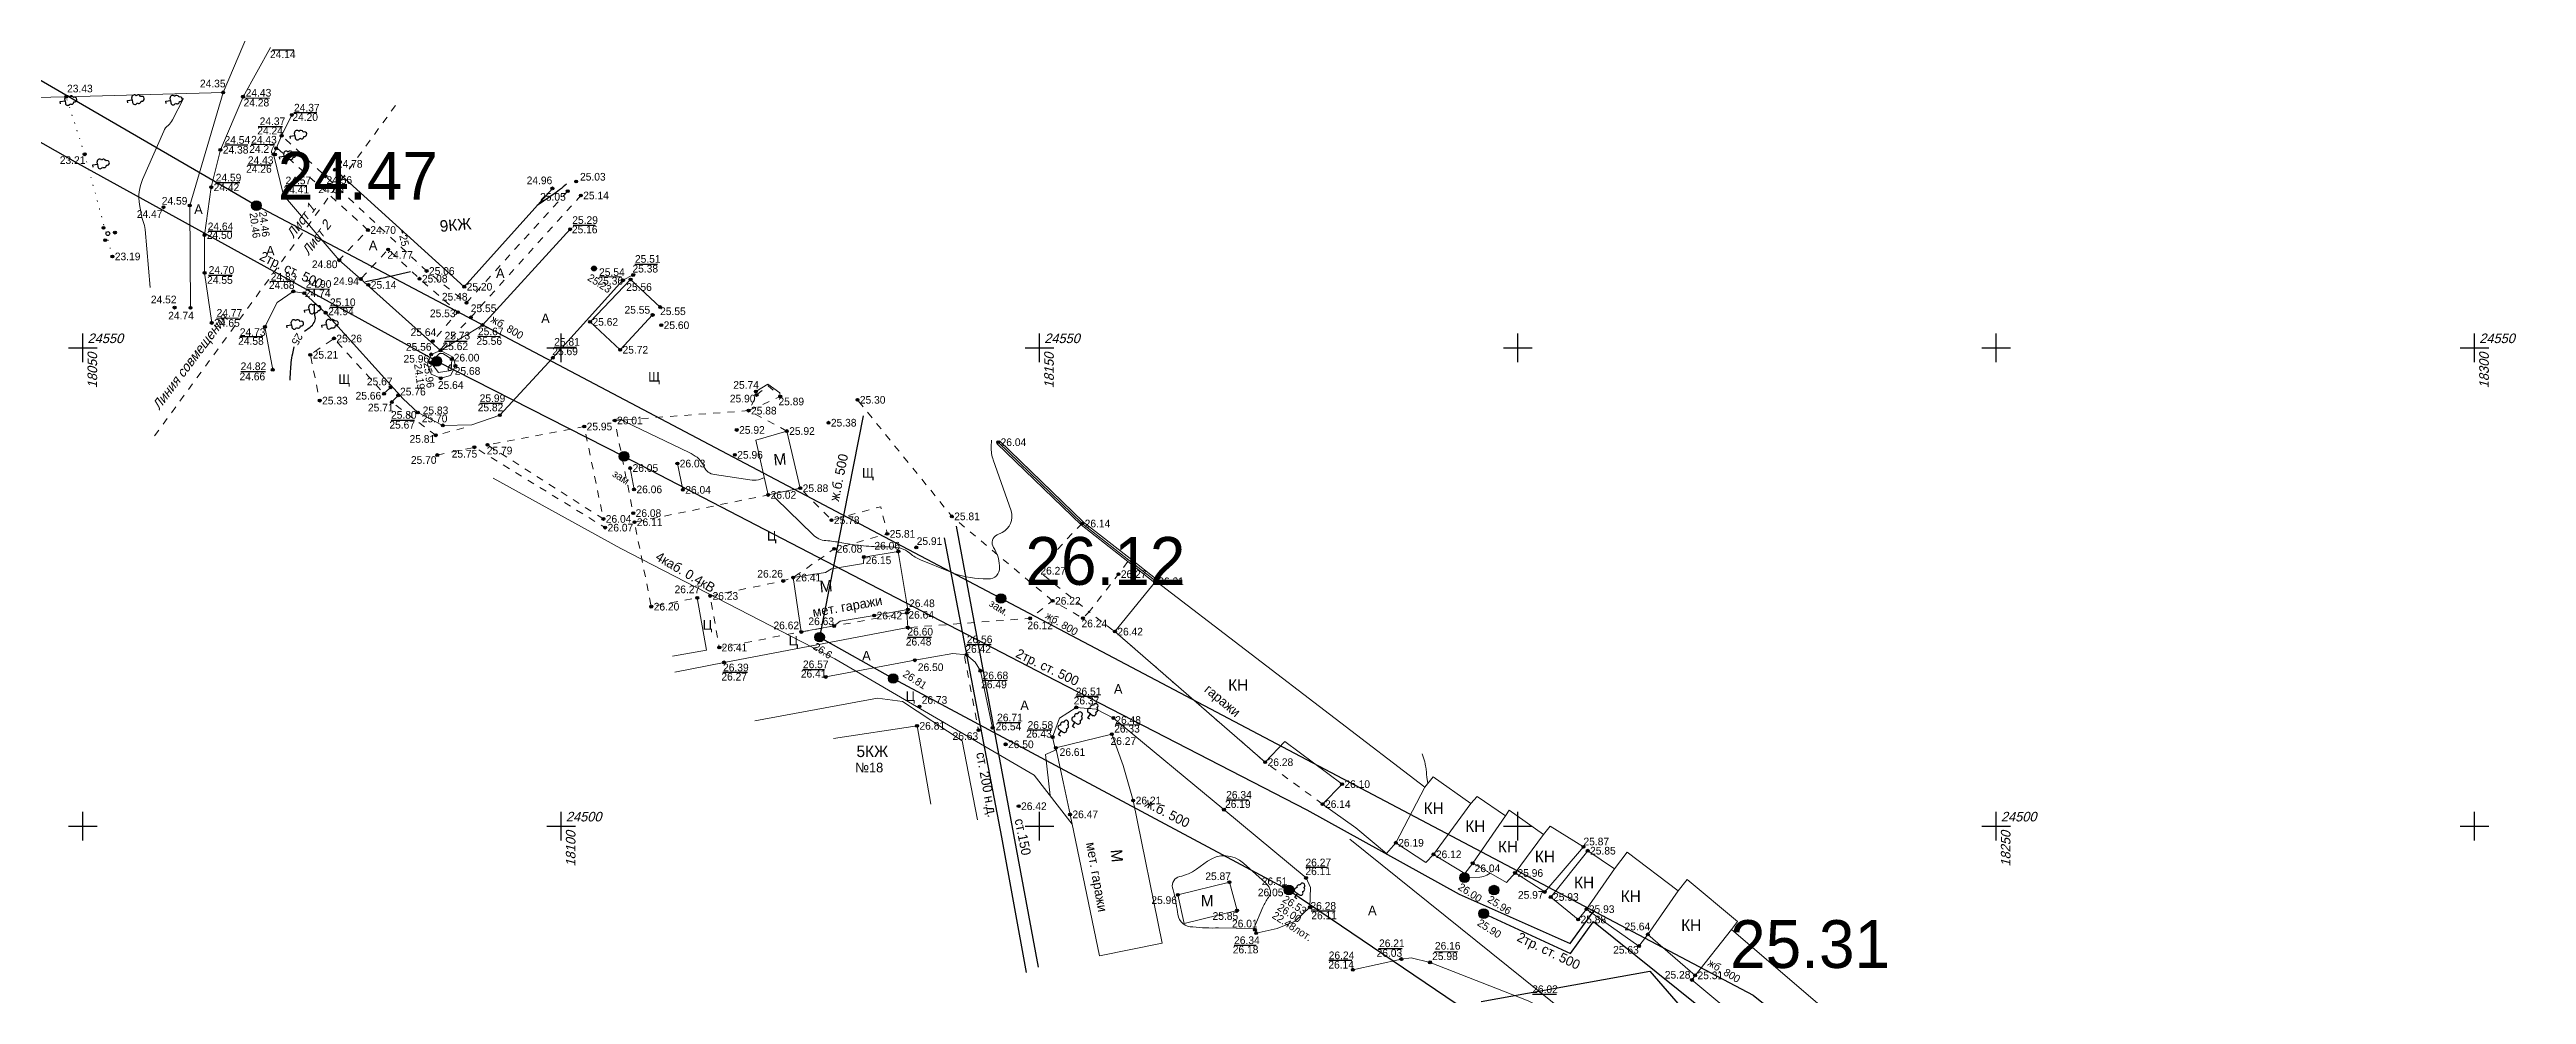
# Model space of a CAD drawing. Header units: metres. Extents: x 16881 to 20071, y 24181 to 25063.
# Drawn here: x 18046.5 to 18305.4, y 24482.4 to 24581.2 of the extents above; entities that cross this region are included whole.
import ezdxf
from ezdxf.enums import TextEntityAlignment as Align

# ---------------------------------------------------------------- set-up
doc = ezdxf.new("R2010")
doc.units = ezdxf.units.M
doc.linetypes.add('g5_01_5x1_5', pattern=[1.5, 0.75, -0.75])
doc.linetypes.add('g5_366', pattern=[0.85, 0.1, -0.75])
for name, color, linetype in [('02_Сетка', 7, 'Continuous'), ('03_Здания и строения', 7, 'Continuous'), ('06_Инженерно-технические сооружения', 7, 'Continuous'), ('10_Границы покрытий и угодий', 7, 'Continuous'), ('12_Рельеф', 7, 'Continuous'), ('13_Растительность', 7, 'Continuous'), ('14_Ограждения', 7, 'Continuous'), ('19_Горизонтали', 7, 'Continuous'), ('30_Канализация', 7, 'Continuous'), ('31_Водопровод', 7, 'Continuous'), ('32_Теплосеть', 7, 'Continuous'), ('33_Газопровод', 7, 'Continuous'), ('37_Кабель низкого напряжения', 7, 'Continuous'), ('38_Кабели высокого напряжения', 7, 'Continuous'), ('44_Крышки колодцев', 7, 'Continuous'), ('45_Номера колодцев', 7, 'Continuous'), ('61_Отметки высоты поверхности', 7, 'Continuous'), ('rastr', 7, 'Continuous'), ('Сетка', 7, 'Continuous')]:
    doc.layers.add(name, color=color, linetype=linetype)
doc.styles.add('LIKE11', font='bm431.shx')
doc.styles.add('LIKE14', font='p131.shx')
doc.styles.add('LIKE17', font='d431.shx')
doc.styles.add('LIKE32', font='peteri.shx')
doc.styles.add('LIKE36', font='pragmai.shx')
doc.styles.add('Line_GUGK', font='')
doc.styles.get('Line_GUGK').set_extended_font_data('Bm431', italic=True)
doc.linetypes.add('g5_085a', pattern='A,0.001,[19,GUGK_2005.shx,S=1,R=180,X=0,Y=0],0.5,[18,GUGK_2005.shx,S=6,R=180,X=0,Y=0],0.5', length=1.001)
doc.linetypes.add('g5_119_1', pattern='A,4,-1,[31,GUGK_2005.shx,S=0.1,R=0,X=0,Y=0],0.35,[31,GUGK_2005.shx,S=0.08,R=0,X=0,Y=0],3.3,[31,GUGK_2005.shx,S=0.08,R=180,X=0,Y=0],0.35,[31,GUGK_2005.shx,S=0.1,R=180,X=0,Y=0],-1', length=10)
doc.linetypes.add('g5_119_3', pattern='A,4,-1,[31,GUGK_2005.shx,S=0.1,R=0,X=0,Y=0],4,[31,GUGK_2005.shx,S=0.1,R=180,X=0,Y=0],-1', length=10)
doc.linetypes.add('g5_121_g', pattern='A,4,-0.4,["Г",Line_GUGK,S=1,R=0,X=0,Y=-0.5],-1.2,12', length=17.6)
doc.linetypes.add('g5_122_g', pattern='A,1,-1,1.5,-0.4,["Г",Line_GUGK,S=1,R=0,X=0,Y=-0.5],-1.5,1.5,-1,4,-1,4,-1,3', length=20.9)
doc.linetypes.add('g5_122_k', pattern='A,1,-1,1.5,-0.4,["К",Line_GUGK,S=1,R=0,X=0,Y=-0.5],-1.5,1.5,-1,4,-1,4,-1,3', length=20.9)
doc.linetypes.add('g5_122_kl', pattern='A,1,-1,1.5,-0.4,["Кл",Line_GUGK,S=1,R=0,X=0,Y=-0.5],-2.4,1.5,-1,4,-1,4,-1,3', length=21.8)
doc.linetypes.add('g5_122_t', pattern='A,1,-1,1.5,-0.4,["Т",Line_GUGK,S=1,R=0,X=0,Y=-0.5],-1.5,1.5,-1,4,-1,4,-1,3', length=20.9)
doc.linetypes.add('g5_122_v', pattern='A,1,-1,1.5,-0.4,["В",Line_GUGK,S=1,R=0,X=0,Y=-0.5],-1.5,1.5,-1,4,-1,4,-1,3', length=20.9)
doc.linetypes.add('g5_472', pattern='A,0,-4,[25,GUGK_2005.shx,S=0.4,R=0,X=0,Y=-0.2],0', length=4)
doc.linetypes.add('g5_474_1a', pattern='A,1,-0.25,[28,GUGK_2005.shx,S=1,R=0,X=0,Y=0],-0.25,1', length=2.5)

# ---------------------------------------------------------------- blocks, each defined once
blk = doc.blocks.new('g5_388_1')
at = {"color": 0}
blk.add_lwpolyline([(0, 0.5), (0.26, 0.5, 0.798042), (0.36, 0.97, 0.636328), (0.23, 1.41, 0.533064), (0, 1.75, 0.533064), (-0.23, 1.41, 0.636328), (-0.36, 0.97, 0.798042), (-0.26, 0.5)], format="xyb", dxfattribs=at)
for points in [[(0, 0.5), (-0.26, 0.5)], [(0.25, 0), (0, 0), (0, 0.5)]]:
    blk.add_lwpolyline(points, dxfattribs=at)
blk = doc.blocks.new('g5_117t')
h = blk.add_hatch(color=255)
h.paths.add_polyline_path([(-0.04, -0.04), (-0.46, -0.04, 0.367426), (-0.04, -0.46)])
h.paths.add_polyline_path([(0.04, -0.46, 0.367426), (0.46, -0.04), (0.04, -0.04)])
h.paths.add_polyline_path([(0.46, 0.04, 0.921954), (-0.46, 0.04)])
at = {"color": 0}
for points in [[(-0.5, 0), (0.5, 0)], [(0, -0.5), (0, 0)]]:
    blk.add_lwpolyline(points, dxfattribs=at)
blk.add_circle((0, 0), 0.5, dxfattribs=at)
blk = doc.blocks.new('g5_122_7')
h = blk.add_hatch(color=0)
edge = h.paths.add_edge_path()
edge.add_arc((0, 0), 0.25, 0, 360)
at = {"color": 0}
blk.add_circle((0, 0), 0.25, dxfattribs=at)
blk = doc.blocks.new('g5_395_1')
h = blk.add_hatch(color=0)
h.paths.add_polyline_path([(-0.15, 0.75, 1), (0.15, 0.75, 1)])
h.paths.add_polyline_path([(-0.5, -0.37, 1), (-0.8, -0.37, 1)])
h.paths.add_polyline_path([(0.8, -0.37, 1), (0.5, -0.37, 1)])
at = {"color": 0}
for centre, radius in [((0, 0), 0.2), ((0, 0.75), 0.15), ((-0.65, -0.37), 0.15), ((0.65, -0.37), 0.15)]:
    blk.add_circle(centre, radius, dxfattribs=at)
blk = doc.blocks.new('g5_117kb')
h = blk.add_hatch(color=255)
h.paths.add_polyline_path([(0.04, 0.04), (0.46, 0.04, 0.367426), (0.04, 0.46)])
h.paths.add_polyline_path([(-0.04, 0.46, 0.367426), (-0.46, 0.04), (-0.04, 0.04)])
h.paths.add_polyline_path([(-0.04, -0.04), (-0.46, -0.04, 0.367426), (-0.04, -0.46)])
h.paths.add_polyline_path([(0.04, -0.46, 0.367426), (0.46, -0.04), (0.04, -0.04)])
at = {"color": 0}
for points in [[(-0.5, 0), (0.5, 0)], [(0, 0.5), (0, -0.5)]]:
    blk.add_lwpolyline(points, dxfattribs=at)
blk.add_circle((0, 0), 0.5, dxfattribs=at)
blk = doc.blocks.new('g5_012')
at = {"color": 92}
for points in [[(-1.5, 0), (1.5, 0)], [(0, -1.5), (0, 1.5)]]:
    blk.add_lwpolyline(points, dxfattribs=at)
blk = doc.blocks.new('g5_330')
blk.add_hatch(color=0).paths.add_polyline_path([(0.15, 0, 1), (-0.15, 0, 1)])
at = {"color": 0}
blk.add_circle((0, 0), 0.15, dxfattribs=at)
blk = doc.blocks.new('g5_117kl')
h = blk.add_hatch(color=255)
h.paths.add_polyline_path([(0.42, 0.2, 0.633652), (-0.42, 0.2)])
h.paths.add_polyline_path([(-0.45, 0.12, 0.067116), (-0.46, 0, 0.067116), (-0.45, -0.12), (0.45, -0.12, 0.067116), (0.46, 0, 0.067116), (0.45, 0.12)])
h.paths.add_polyline_path([(-0.42, -0.2, 0.633652), (0.42, -0.2)])
at = {"color": 0}
for p, q in [((-0.47, 0.16), (0.47, 0.16)), ((-0.47, -0.16), (0.47, -0.16))]:
    blk.add_line(p, q, dxfattribs=at)
blk.add_circle((0, 0), 0.5, dxfattribs=at)

msp = doc.modelspace()

# ---------------------------------------------------------------- linework, layer by layer
at = {"layer": '03_Здания и строения', "color": 7, "linetype": 'Continuous', "lineweight": 20, "flags": 128}
for points in [[(18099.09, 24566.67), (18089.88, 24556.39), (18076.37, 24568.63)], [(18121.65, 24534.63), (18120.37, 24540.37), (18123.59, 24541.31), (18125, 24535.33), (18121.65, 24534.63)], [(18136.26, 24522.65), (18135.25, 24528.73), (18131.64, 24528.14), (18131.62, 24527.45), (18128.28, 24526.89), (18127.65, 24526.53), (18124.26, 24525.99), (18125.11, 24520.31), (18128.54, 24520.93), (18129.16, 24521.42), (18132.73, 24522.02), (18136.26, 24522.65)], [(18206.87, 24497.85), (18202.82, 24493.13), (18199.72, 24495.11), (18198.83, 24494.12), (18195.29, 24496.12), (18194.45, 24495.07), (18191.19, 24497.06), (18190.38, 24496.19), (18187.25, 24498.27), (18186.27, 24497.15), (18183.06, 24499.84), (18179.6, 24502.31), (18181.63, 24504.4), (18175.66, 24508.87), (18173.6, 24506.69), (18157.89, 24520.35), (18162.17, 24525.6), (18190.28, 24504.07), (18191.14, 24505.17), (18195.11, 24502.37), (18195.75, 24503.09), (18198.72, 24501.1), (18199.11, 24501.68), (18202.69, 24499.15), (18203.39, 24500.01), (18206.87, 24497.85)], [(18128.48, 24509.17), (18137.21, 24510.49), (18138.65, 24502.29)], [(18151.72, 24508.19), (18157.57, 24509.62), (18158.76, 24506.33), (18159.8, 24502.69), (18162.82, 24487.78), (18156.27, 24486.45), (18153.2, 24501.24), (18152.49, 24504.65), (18151.72, 24508.19)], [(18190.28, 24504.07), (18187.25, 24498.27)], [(18195.11, 24502.37), (18191.19, 24497.06)], [(18198.72, 24501.1), (18195.29, 24496.12)], [(18202.69, 24499.15), (18199.72, 24495.11)], [(18245.44, 24471.42), (18241.27, 24466.57), (18234.87, 24471.33), (18234.35, 24470.71), (18228.85, 24475.06), (18218.21, 24483.93), (18218.54, 24484.41), (18213.59, 24488.69), (18212.67, 24487.47), (18207.18, 24491.33), (18206.31, 24490.25), (18203.44, 24492.6), (18207.31, 24497.44), (18210.11, 24495.53), (18211.44, 24497.3), (18216.75, 24493.26), (18217.69, 24494.43), (18222.97, 24490.05), (18222.34, 24489.19), (18238.16, 24475.66), (18239.16, 24474.86), (18240.1, 24475.82), (18245.44, 24471.42)], [(18207.18, 24491.33), (18210.11, 24495.53)], [(18164.47, 24492.83), (18169.86, 24494.15), (18170.66, 24491.18), (18165.13, 24489.84), (18164.47, 24492.83)], [(18213.59, 24488.69), (18216.75, 24493.26)], [(18218.54, 24484.41), (18222.34, 24489.19)]]:
    msp.add_lwpolyline(points, dxfattribs=at)
at = {"layer": '06_Инженерно-технические сооружения', "color": 7, "linetype": 'Continuous', "lineweight": 20, "flags": 128}
for points in [[(18087.29, 24549.4), (18087.63, 24549.42), (18088.57, 24548.83), (18088.5, 24547.65), (18087.19, 24547.43), (18086.37, 24548.46), (18087.29, 24549.4)], [(18120.36, 24545.44), (18121.62, 24546.21), (18122.87, 24545.31), (18122.91, 24544.91)], [(18107.22, 24537.44), (18107.63, 24535.21)], [(18112.15, 24537.91), (18112.73, 24535.16)], [(18114.23, 24523.87), (18115.2, 24518.41), (18111.63, 24517.78)], [(18175.64, 24493.66), (18175.92, 24492.85), (18176.62, 24493.42), (18175.64, 24493.66)]]:
    msp.add_lwpolyline(points, dxfattribs=at)
at = {"layer": '10_Границы покрытий и угодий', "color": 7, "linetype": 'Continuous', "lineweight": 20, "flags": 128}
for points in [[(18069.62, 24581.4), (18066.75, 24576.26), (18064.39, 24570.71), (18063.43, 24566.79), (18062.72, 24561.8), (18062.74, 24557.84), (18063.48, 24552.61)], [(18071.85, 24574.35), (18070.79, 24572.18), (18070.21, 24570.86), (18069.94, 24570.25), (18070.99, 24565.96), (18076.81, 24559.16), (18079.05, 24557.2), (18087.39, 24549.74), (18091.78, 24552.39), (18100.95, 24562.4)], [(18069.86, 24547.72), (18069.04, 24552.2), (18070.32, 24554.74), (18072.01, 24555.91), (18073.15, 24555.72), (18075.39, 24553.68), (18083.48, 24544.67), (18085.01, 24543.24), (18087.64, 24541.9), (18090.68, 24541.95), (18093.6, 24542.97), (18099.13, 24548.97), (18106.47, 24557.07), (18107.54, 24557.62)], [(18087.39, 24549.74), (18088.73, 24549.03), (18088.95, 24548.13), (18088.43, 24547.12), (18087.42, 24546.82), (18086.42, 24547.27), (18086.04, 24548.3), (18086.42, 24549.32), (18087.39, 24549.74)], [(18111.88, 24516.12), (18117.03, 24517.12), (18136.23, 24520.76), (18136.15, 24522.3)], [(18127.66, 24515.6), (18136.97, 24517.35), (18140.95, 24518.04), (18142.37, 24517.92), (18143.29, 24517.16), (18143.83, 24516.25), (18145.11, 24510.29)], [(18151.11, 24503.21), (18150.63, 24507.51), (18151.69, 24507.94), (18151.38, 24509.32), (18152.09, 24511.31), (18153.85, 24512.42), (18155.93, 24512.25), (18157.74, 24511.31), (18169.29, 24501.73), (18177.87, 24494.59), (18178.34, 24493.61), (18178.26, 24491.52), (18176.74, 24490.09), (18174.84, 24489.32), (18172.65, 24488.83)], [(18182.76, 24485), (18187.83, 24486.11), (18188.86, 24486.23), (18190.83, 24485.77), (18201.1, 24481.75), (18203.84, 24480.34), (18205.37, 24478.99), (18205.93, 24478.03), (18207.65, 24470.23), (18215.36, 24472), (18217.34, 24471.98), (18218.23, 24471.77), (18220.12, 24470.71), (18228.64, 24463.79), (18229.9, 24462.14), (18230.61, 24460.23), (18230.59, 24458.43)]]:
    msp.add_lwpolyline(points, dxfattribs=at)
at = {"layer": '10_Границы покрытий и угодий', "color": 7, "linetype": 'g5_366', "lineweight": 20, "flags": 128}
msp.add_lwpolyline([(18053.1, 24559.56), (18050.2, 24570.24), (18048.26, 24576.25)], dxfattribs=at)
at = {"layer": '10_Границы покрытий и угодий', "color": 7, "linetype": 'g5_01_5x1_5', "lineweight": 20, "flags": 128}
for points in [[(18070.35, 24570.85), (18074.6, 24567.07), (18079.81, 24562.32), (18076.91, 24559.3)], [(18100.69, 24566.38), (18090.11, 24554.72), (18085.94, 24558.04), (18075.37, 24567.94), (18070.92, 24572.09)], [(18087.45, 24549.91), (18090.56, 24553.19), (18102.06, 24565.93)], [(18079.13, 24557.3), (18081.93, 24560.29), (18085.2, 24557.23), (18089.2, 24553.74), (18086.59, 24550.7)], [(18082.19, 24545.88), (18081.49, 24545.21), (18076.26, 24550.99), (18073.78, 24549.28), (18074.77, 24544.49)], [(18082.97, 24545.04), (18082.3, 24544.34), (18086.89, 24540.87), (18090.47, 24541.8)], [(18120.44, 24545.08), (18121.64, 24546.04), (18122.91, 24544.91), (18119.6, 24543.44), (18120.44, 24545.08)], [(18123.59, 24541.31), (18119.6, 24543.44), (18105.6, 24542.41), (18107.54, 24532.73)], [(18151.38, 24523.56), (18140.84, 24532.39), (18130.98, 24544.57)], [(18087.06, 24538.8), (18090.94, 24539.61), (18104.61, 24531.21)], [(18104.42, 24532.12), (18092.3, 24539.87), (18102.42, 24541.78), (18104.42, 24532.12)], [(18136.15, 24522.3), (18128.54, 24520.93), (18125.11, 24520.31), (18116.53, 24518.68), (18115.58, 24524.07), (18123.22, 24525.64), (18124.26, 24525.99), (18128.56, 24528.99), (18134.1, 24530.56), (18133.41, 24533.4), (18128.27, 24531.99), (18125, 24535.33), (18121.65, 24534.63), (18107.67, 24531.78), (18109.43, 24522.95), (18114.23, 24523.87)], [(18154.48, 24531.64), (18153.4, 24530.57), (18149.85, 24526.71), (18155.19, 24522.41), (18158.26, 24526.35), (18159.35, 24527.82)], [(18179.6, 24502.31), (18173.6, 24506.69), (18157.89, 24520.35), (18155.19, 24522.41), (18154.55, 24521.75), (18151.38, 24523.56), (18149.03, 24521.73), (18136.23, 24520.76)], [(18142.15, 24517.74), (18143.63, 24510.04)]]:
    msp.add_lwpolyline(points, dxfattribs=at)
at = {"layer": '12_Рельеф', "color": 7, "linetype": 'g5_085a', "lineweight": 20, "flags": 128}
msp.add_lwpolyline([(18064.68, 24576.71), (18061.18, 24564.88), (18061.26, 24554.19)], dxfattribs=at)
at = {"layer": '14_Ограждения', "color": 7, "linetype": 'g5_474_1a', "lineweight": 20, "flags": 128}
for points in [[(18031.36, 24589.58), (18032.2, 24575.91), (18048.26, 24576.25), (18064.68, 24576.71), (18067.33, 24582.93)], [(18061.26, 24554.19), (18061.18, 24564.88), (18064.68, 24576.71)], [(18110.35, 24554.27), (18107.27, 24557.15), (18103.03, 24552.72), (18106.17, 24549.8), (18109.57, 24553.44)]]:
    msp.add_lwpolyline(points, dxfattribs=at)
at = {"layer": '14_Ограждения', "color": 7, "linetype": 'Continuous', "lineweight": 20, "flags": 128}
for points in [[(18162.05, 24525.44), (18159.23, 24527.66), (18154.35, 24531.49), (18145.55, 24540)], [(18162.3, 24525.75), (18159.47, 24527.97), (18154.61, 24531.79), (18145.83, 24540.29)]]:
    msp.add_lwpolyline(points, dxfattribs=at)
at = {"layer": '14_Ограждения', "color": 7, "linetype": 'g5_472', "lineweight": 20, "flags": 128}
msp.add_lwpolyline([(18162.17, 24525.6), (18159.35, 24527.82), (18154.48, 24531.64), (18145.69, 24540.14)], dxfattribs=at)
at = {"layer": '19_Горизонтали', "color": 32, "linetype": 'Continuous', "lineweight": 20, "flags": 128}
for points, elevation in [([(18060.53, 24576.08), (18059.38, 24573.83, -0.10305), (18058.91, 24573.26), (18058.91, 24573.26, 0.118204), (18058.47, 24572.67), (18056.25, 24567.61, 0.147526), (18055.93, 24564.98), (18056.09, 24564.05, 0.047808), (18056.32, 24563.21), (18056.32, 24563.21, -0.069041), (18056.51, 24562.37), (18057.05, 24556.32)], 24), ([(18121.25, 24536.45), (18120.83, 24536.29, -0.12668), (18119.96, 24536.19), (18116.02, 24536.75, -0.25528), (18114.93, 24537.57), (18114.8, 24537.84, 0.130481), (18114.21, 24538.56), (18114.21, 24538.56, 0.04324), (18113.37, 24539.06), (18106.69, 24542.28, -0.017189), (18106.45, 24542.4), (18106.41, 24542.43, 0.031592), (18106.27, 24542.49), (18106.27, 24542.49, 0.069056), (18106.13, 24542.53), (18105.83, 24542.57)], 26), ([(18122.23, 24534.75), (18122.28, 24534.56, 0.137216), (18122.48, 24534.22), (18126.31, 24530.48, 0.175887), (18127.68, 24529.85), (18127.68, 24529.85, -0.028878), (18129.27, 24529.64), (18129.34, 24529.62, 0.022828), (18131.08, 24529.37), (18131.6, 24529.31, 0.0244), (18133.84, 24529.19), (18134.41, 24529.19, -0.065836), (18135.49, 24529.05), (18135.49, 24529.05, -0.106497), (18136.44, 24528.55), (18136.5, 24528.5, 0.075867), (18137.57, 24527.86), (18140.67, 24526.59, 0.090769), (18144.11, 24525.87), (18144.66, 24525.85, 0.436558), (18145.83, 24527.04), (18145.82, 24527.23, 0.133252), (18145.2, 24529.14), (18145.2, 24529.14, -0.452565), (18145.57, 24530.46), (18146.1, 24530.71, 0.380706), (18147.03, 24532.95), (18145.17, 24538.29, -0.091488), (18144.96, 24539.65), (18144.99, 24540.35)], 26), ([(18190.6, 24504.47), (18190.51, 24505.12, -0.002619), (18190.38, 24506.2), (18190.37, 24506.29, 0.057309), (18190.16, 24507.15), (18190.01, 24507.57)], 26), ([(18172.4, 24489.32), (18173.36, 24491.54, -0.054748), (18173.94, 24492.56), (18174.03, 24492.68, 0.271889), (18174.1, 24493.43), (18174.1, 24493.43, 0.101585), (18173.59, 24494.11), (18171.32, 24496.14, 0.352031), (18167.56, 24496.34), (18166.41, 24495.51, -0.103075), (18164.64, 24494.73), (18164.64, 24494.73, 0.425489), (18163.92, 24493.56), (18163.97, 24493.36, -0.028367), (18164.43, 24491.02), (18164.46, 24490.79, 0.386558), (18166.05, 24489.47), (18166.05, 24489.47, 0.035283), (18168.73, 24489.37), (18172.4, 24489.32)], 26), ([(18194.43, 24494.73), (18194.41, 24494.69, 0.555459), (18194.44, 24494.64), (18196.04, 24494.68, 0.130481), (18196.77, 24494.89), (18197.11, 24495.09)], 26)]:
    msp.add_lwpolyline(points, format="xyb", dxfattribs=dict(at, elevation=elevation))
at = {"layer": '19_Горизонтали', "color": 32, "linetype": 'Continuous', "lineweight": 30, "elevation": 25, "flags": 128}
for points in [[(18100.58, 24567.11), (18100.21, 24566.82, -0.016971), (18099.47, 24566.26), (18097.5, 24564.9)], [(18079.56, 24556.93), (18080.38, 24557.1, 0.002376), (18082.03, 24557.46), (18083.96, 24557.9, 0.038472), (18084.25, 24557.98, 0.038472)], [(18073.17, 24551.75), (18073.76, 24552.17, 0.103), (18074.19, 24552.64), (18074.19, 24552.64, 0.176923), (18074.3, 24553.24), (18074.27, 24553.41, -0.045669), (18074.22, 24554.16), (18074.23, 24554.55)], [(18071.69, 24546.61), (18071.73, 24547.55, -0.041878), (18071.95, 24549.41), (18072.1, 24550.1, -0.001248), (18072.1, 24550.11, -0.001248)]]:
    msp.add_lwpolyline(points, format="xyb", dxfattribs=at)
for points in [[(18083.44, 24561.96), (18083.36, 24562.29)], [(18075.97, 24553.02), (18076.08, 24552.91)]]:
    msp.add_lwpolyline(points, dxfattribs=at)
msp.add_lwpolyline([(18084.98, 24558.65), (18084.98, 24558.65)], close=True, dxfattribs=at)
at = {"layer": '19_Горизонтали', "color": 32, "linetype": 'Continuous', "lineweight": 20, "elevation": 26, "flags": 128}
msp.add_lwpolyline([(18088.23, 24547.98, 0.224902), (18088.21, 24547.74), (18088.22, 24547.72, 0.335322), (18088.37, 24547.62), (18088.37, 24547.62, 0.376193), (18088.5, 24547.74), (18088.52, 24548.13, 0.786118), (18088.36, 24548.18)], format="xyb", close=True, dxfattribs=at)
at = {"layer": '30_Канализация', "color": 42, "linetype": 'g5_122_kl', "lineweight": 30, "flags": 128}
msp.add_lwpolyline([(17981.18, 24764.18), (17973.76, 24619.69), (18068.15, 24564.87), (18224.59, 24482.33), (18357.92, 24375.34), (18432.45, 24314.74), (18453.24, 24297.97), (18504.49, 24313.98), (18591.36, 24418.31), (18643.88, 24411.2), (18665.87, 24407.08), (18685.74, 24402.11)], dxfattribs=at)
at = {"layer": '30_Канализация', "color": 12, "linetype": 'g5_122_k', "lineweight": 30, "flags": 128}
msp.add_lwpolyline([(18131.58, 24542.91), (18127.02, 24519.76), (18134.71, 24515.44), (18176.08, 24493.33), (18203.4, 24474.8), (18217.09, 24464.88)], dxfattribs=at)
at = {"layer": '31_Водопровод', "color": 94, "linetype": 'g5_122_v', "lineweight": 30, "flags": 128}
msp.add_lwpolyline([(18141.29, 24531.38), (18149.88, 24485.25)], dxfattribs=at)
at = {"layer": '32_Теплосеть', "color": 5, "linetype": 'g5_122_t', "lineweight": 30, "flags": 128}
for points in [[(17991.58, 24605.4), (17992.75, 24601.88), (18011.81, 24590.66), (18049.45, 24569.3), (18087.01, 24548.6), (18106.58, 24538.66), (18150.63, 24515.79), (18177.95, 24501.71), (18193.87, 24492.91), (18205.49, 24487.73), (18208.07, 24491.29)], [(18196.44, 24490.86), (18205.51, 24486.7), (18207.92, 24490.04), (18243.15, 24461.76), (18256.27, 24451.48), (18273.72, 24438.03), (18272.58, 24436.96), (18275.33, 24437.65)]]:
    msp.add_lwpolyline(points, dxfattribs=at)
at = {"layer": '33_Газопровод', "color": 132, "linetype": 'g5_121_g', "lineweight": 30, "flags": 128}
for points in [[(18089.88, 24556.39), (18099.09, 24566.67)], [(18196.17, 24481.68), (18213.82, 24484.86), (18238.98, 24455.77), (18246.8, 24446.04)]]:
    msp.add_lwpolyline(points, dxfattribs=at)
at = {"layer": '33_Газопровод', "color": 132, "linetype": 'g5_122_g', "lineweight": 30, "flags": 128}
msp.add_lwpolyline([(18140.04, 24530.16), (18146.03, 24498.87), (18148.6, 24484.72)], dxfattribs=at)
at = {"layer": '37_Кабель низкого напряжения', "color": 1, "linetype": 'g5_119_3', "lineweight": 20, "flags": 128}
for points in [[(18153.42, 24500.21), (18149.46, 24505.33), (18128.63, 24517.5), (18106.26, 24529.02), (18092.91, 24536.39)], [(18143.52, 24500.65), (18141.92, 24508.92), (18135.68, 24513.05), (18133.08, 24513.4), (18120.24, 24511.03)]]:
    msp.add_lwpolyline(points, dxfattribs=at)
at = {"layer": '38_Кабели высокого напряжения', "color": 1, "linetype": 'g5_119_1', "lineweight": 20, "flags": 128}
msp.add_lwpolyline([(18182.46, 24498.63), (18213.77, 24473.44), (18233.05, 24457.08), (18228.88, 24449.83)], dxfattribs=at)
at = {"layer": '61_Отметки высоты поверхности', "flags": 128}
for points in [[(18069.82, 24581.16), (18072.08, 24581.16)], [(18067.02, 24576.13), (18069.51, 24576.12)], [(18072.08, 24574.59), (18074.47, 24574.59)], [(18064.86, 24571.21), (18067.24, 24571.22)], [(18067.61, 24571.28), (18070.05, 24571.27)], [(18068.35, 24573.13), (18070.87, 24573.14)], [(18067.24, 24569.14), (18069.69, 24569.14)], [(18063.89, 24567.28), (18066.41, 24567.28)], [(18071.18, 24566.98), (18073.41, 24566.98)], [(18101.25, 24562.83), (18103.56, 24562.84)], [(18063.11, 24562.21), (18065.59, 24562.2)], [(18107.7, 24558.75), (18110.07, 24558.75)], [(18063.15, 24557.59), (18065.63, 24557.59)], [(18069.57, 24556.96), (18072.12, 24556.95)], [(18073.38, 24556.16), (18075.8, 24556.15)], [(18104.02, 24557.43), (18106.29, 24557.45)], [(18063.97, 24553.13), (18066.29, 24553.12)], [(18075.82, 24554.25), (18078.27, 24554.26)], [(18066.43, 24551.2), (18068.82, 24551.18)], [(18087.8, 24550.7), (18090.18, 24550.71)], [(18091.31, 24551.21), (18093.63, 24551.2)], [(18099.29, 24550.09), (18101.61, 24550.1)], [(18066.51, 24547.53), (18069.09, 24547.53)], [(18082.22, 24542.45), (18084.69, 24542.45)], [(18091.49, 24544.23), (18093.88, 24544.22)], [(18136.21, 24519.77), (18138.71, 24519.75)], [(18142.41, 24519), (18144.97, 24519)], [(18125.28, 24516.38), (18127.55, 24516.39)], [(18116.9, 24516.09), (18119.48, 24516.09)], [(18144.05, 24515.24), (18146.62, 24515.25)], [(18153.79, 24513.59), (18156.14, 24513.6)], [(18145.61, 24510.85), (18148.02, 24510.85)], [(18148.76, 24510.08), (18151.28, 24510.08)], [(18157.92, 24510.62), (18160.47, 24510.61)], [(18169.55, 24502.77), (18171.87, 24502.75)], [(18177.83, 24495.72), (18180.11, 24495.72)], [(18178.42, 24491.16), (18180.92, 24491.15)], [(18170.34, 24487.57), (18172.66, 24487.57)], [(18180.24, 24485.98), (18182.65, 24485.98)], [(18185.43, 24487.23), (18187.91, 24487.22)], [(18191.3, 24486.88), (18193.69, 24486.9)], [(18201.55, 24482.43), (18204.04, 24482.44)]]:
    msp.add_lwpolyline(points, dxfattribs=at)
at = {"layer": 'rastr', "color": 5, "linetype": 'g5_01_5x1_5', "lineweight": 20, "flags": 128}
msp.add_lwpolyline([(18057.51, 24540.8), (18082.89, 24575.61)], dxfattribs=at)

# ---------------------------------------------------------------- block references
at = {"layer": '02_Сетка', "color": 92, "linetype": 'Continuous', "lineweight": 15, "ltscale": 0.5}
for p in [(18050, 24550), (18100, 24550), (18150, 24550), (18200, 24550), (18250, 24550), (18300, 24550), (18050, 24500), (18100, 24500), (18150, 24500), (18200, 24500), (18250, 24500), (18300, 24500)]:
    msp.add_blockref('g5_012', p, dxfattribs=at)
at = {"layer": '13_Растительность', "color": 92, "linetype": 'Continuous', "lineweight": 20}
for name, p, rotation in [('g5_388_1', (18047.65, 24575.75, 23.33), 277.5631784342272), ('g5_388_1', (18054.68, 24575.85, 23.61), 277.5631784342272), ('g5_388_1', (18058.68, 24575.8, 23.84), 277.5631784342272), ('g5_388_1', (18070.56, 24569.98, 24.39), 277.5631784342272), ('g5_388_1', (18071.68, 24572.14, 24.36), 277.5631784342272), ('g5_388_1', (18051.05, 24569.13, 23.21), 277.5631784342272), ('g5_395_1', (18052.62, 24561.95, 23.27), 277.5631784342272), ('g5_388_1', (18071.34, 24552.35, 24.86), 277.5631784342272), ('g5_388_1', (18073.17, 24553.96, 24.91), 277.5631784342272), ('g5_388_1', (18074.98, 24552.37, 25.05), 277.5631784342272), ('g5_388_1', (18151.99, 24509.56, 26.33), 327.2608096277772), ('g5_388_1', (18153.44, 24510.43, 26.3), 327.2608096277772), ('g5_388_1', (18155.07, 24511.31, 26.15), 327.2608096277772), ('g5_388_1', (18176.69, 24492.54, 26.27), 327.2608096277772)]:
    msp.add_blockref(name, p, dxfattribs=dict(at, rotation=rotation))
at = {"layer": '44_Крышки колодцев', "color": 7, "linetype": 'Continuous', "lineweight": 20}
for name, p, rotation in [('g5_117kl', (18068.15, 24564.87, 24.46), 326.3099380122847), ('g5_122_7', (18103.44, 24558.3, 25.23), 327.2608096277772), ('g5_117t', (18087.01, 24548.6, 25.95), 277.5631784342272), ('g5_117t', (18106.58, 24538.66), 327.2608096277772), ('g5_117kl', (18145.98, 24523.8), 326.3099380122847), ('g5_117kb', (18127.02, 24519.76, 26.61), 327.2608096277772), ('g5_117kb', (18134.71, 24515.44, 26.81), 327.2608096277772), ('g5_117kb', (18176.08, 24493.33, 26.53), 327.2608096277772), ('g5_117t', (18194.43, 24494.62, 26), 327.2608096277772), ('g5_117t', (18197.51, 24493.32, 25.96), 327.2608096277772), ('g5_117t', (18196.44, 24490.86, 25.9), 327.2608096277772)]:
    msp.add_blockref(name, p, dxfattribs=dict(at, rotation=rotation))
at = {"layer": '61_Отметки высоты поверхности', "color": 7, "linetype": 'Continuous', "lineweight": 20}
for p in [(18048.26, 24576.25, 23.43), (18064.68, 24576.71, 24.35), (18066.75, 24576.26, 24.28), (18071.85, 24574.35, 24.2), (18064.39, 24570.71, 24.38), (18070.21, 24570.86, 24.27), (18070.79, 24572.18, 24.23), (18050.2, 24570.24, 23.21), (18069.94, 24570.25, 24.26), (18070.09, 24570.21, 24.43), (18075.37, 24567.94, 24.56), (18076.37, 24568.63, 24.78), (18063.43, 24566.79, 24.43), (18070.99, 24565.96, 24.41), (18074.6, 24567.07, 24.56), (18099.09, 24566.67, 24.96), (18100.69, 24566.38, 25.05), (18101.57, 24567.4, 25.03), (18102.06, 24565.93, 25.14), (18058.44, 24564.7, 24.47), (18061.18, 24564.88, 24.59), (18062.72, 24561.8, 24.5), (18079.81, 24562.32, 24.7), (18081.93, 24560.29, 24.77), (18100.95, 24562.4, 25.16), (18053.1, 24559.56, 23.19), (18062.74, 24557.84, 24.55), (18076.81, 24559.16, 24.8), (18085.94, 24558.04, 25.06), (18107.54, 24557.62, 25.38), (18072.01, 24555.91, 24.68), (18073.15, 24555.72, 24.74), (18079.05, 24557.2, 24.94), (18079.86, 24556.59, 25.14), (18085.2, 24557.23, 25.07), (18089.88, 24556.39, 25.2), (18106.47, 24557.07, 25.36), (18107.27, 24557.15, 25.57), (18059.6, 24554.21, 24.52), (18061.26, 24554.19, 24.73), (18063.48, 24552.61, 24.65), (18075.39, 24553.68, 24.94), (18089.2, 24553.74, 25.53), (18090.11, 24554.72, 25.48), (18090.56, 24553.19, 25.55), (18091.78, 24552.39, 25.56), (18103.03, 24552.72, 25.61), (18109.57, 24553.44, 25.55), (18110.35, 24554.27, 25.55), (18110.47, 24552.37, 25.6), (18069.04, 24552.2, 24.58), (18076.26, 24550.99, 25.26), (18086.59, 24550.7, 25.64), (18087.39, 24549.74, 25.62), (18106.17, 24549.8, 25.72), (18069.86, 24547.72, 24.66), (18073.78, 24549.28, 25.21), (18086.37, 24548.46, 25.96), (18086.42, 24549.32, 25.56), (18088.57, 24548.83, 26), (18088.95, 24548.13, 25.68), (18099.13, 24548.97, 25.69), (18081.49, 24545.21, 25.66), (18082.19, 24545.88, 25.67), (18082.97, 24545.04, 25.76), (18087.42, 24546.82, 25.64), (18120.36, 24545.44, 25.74), (18120.44, 24545.08, 25.9), (18122.91, 24544.91, 25.89), (18130.98, 24544.57, 25.3), (18074.77, 24544.49, 25.33), (18082.3, 24544.34, 25.71), (18085.01, 24543.24, 25.67), (18093.6, 24542.97, 25.82), (18105.6, 24542.41, 26.01), (18119.6, 24543.44, 25.88), (18127.95, 24542.18, 25.38), (18086.89, 24540.87, 25.81), (18087.64, 24541.9, 25.7), (18090.94, 24539.61, 25.75), (18092.3, 24539.87, 25.79), (18102.42, 24541.78, 25.95), (18118.36, 24541.42, 25.91), (18123.59, 24541.31, 25.92), (18145.69, 24540.14, 26.04), (18087.06, 24538.8, 25.7), (18107.22, 24537.44, 26.05), (18112.15, 24537.91, 26.03), (18118.16, 24538.82, 25.95), (18107.63, 24535.21, 26.06), (18112.73, 24535.16, 26.04), (18121.65, 24534.63, 26.02), (18125, 24535.33, 25.88), (18104.42, 24532.12, 26.04), (18107.54, 24532.73, 26.08), (18107.67, 24531.78, 26.11), (18128.27, 24531.99, 25.78), (18140.84, 24532.39, 25.81), (18154.48, 24531.64, 26.14), (18104.61, 24531.21, 26.07), (18134.1, 24530.56, 25.81), (18137.13, 24529.15, 25.91), (18128.56, 24528.99, 26.08), (18131.64, 24528.14, 26.15), (18135.25, 24528.73, 26.06), (18149.85, 24526.71, 26.27), (18114.23, 24523.87, 26.27), (18115.58, 24524.07, 26.23), (18123.22, 24525.64, 26.26), (18124.26, 24525.99, 26.41), (18158.26, 24526.35, 26.27), (18162.17, 24525.6, 26.21), (18109.43, 24522.95, 26.2), (18132.73, 24522.02, 26.42), (18136.15, 24522.3, 26.64), (18136.26, 24522.65, 26.48), (18149.03, 24521.73, 26.12), (18151.38, 24523.56, 26.22), (18154.55, 24521.75, 26.24), (18116.53, 24518.68, 26.41), (18125.11, 24520.31, 26.62), (18128.54, 24520.93, 26.63), (18136.23, 24520.76, 26.48), (18157.89, 24520.35, 26.42), (18117.03, 24517.12, 26.27), (18136.97, 24517.35, 26.5), (18142.37, 24517.92, 26.42), (18143.83, 24516.25, 26.49), (18127.66, 24515.6, 26.41), (18137.46, 24512.5, 26.73), (18153.85, 24512.42, 26.37), (18157.74, 24511.31, 26.33), (18137.21, 24510.49, 26.81), (18143.63, 24510.04, 26.63), (18145.11, 24510.29, 26.54), (18146.47, 24508.56, 26.5), (18151.38, 24509.32, 26.43), (18157.57, 24509.62, 26.27), (18151.72, 24508.19, 26.61), (18173.6, 24506.69, 26.28), (18181.63, 24504.4, 26.11), (18147.83, 24502.09, 26.42), (18153.2, 24501.24, 26.47), (18159.8, 24502.69, 26.21), (18169.29, 24501.73, 26.19), (18179.6, 24502.31, 26.14), (18187.25, 24498.27, 26.19), (18191.19, 24497.06, 26.12), (18195.29, 24496.12, 26.04), (18206.87, 24497.85, 25.87), (18207.31, 24497.44, 25.85), (18164.47, 24492.83, 25.96), (18169.86, 24494.15, 25.87), (18175.56, 24493.69, 26.05), (18175.64, 24493.66, 26.51), (18177.87, 24494.59, 26.11), (18199.72, 24495.11, 25.96), (18202.82, 24493.13, 25.97), (18170.66, 24491.18, 25.85), (18178.26, 24491.52, 26.11), (18203.44, 24492.6, 25.93), (18206.31, 24490.25, 25.88), (18207.18, 24491.33, 25.93), (18172.53, 24489.18, 26.01), (18172.65, 24488.83, 26.18), (18213.59, 24488.69, 25.64), (18187.83, 24486.11, 26.03), (18190.83, 24485.77, 25.98), (18212.67, 24487.47, 25.63), (18182.76, 24485, 26.14), (18218.21, 24483.93, 25.28), (18218.54, 24484.41, 25.31)]:
    msp.add_blockref('g5_330', p, dxfattribs=at)

# ---------------------------------------------------------------- texts
at = {"color": 6, "linetype": 'ByBlock', "lineweight": 60, "char_height": 5, "attachment_point": 1}
for s, insert in [('24.47', (18070.39, 24570.48)), ('26.12', (18148.53, 24530.23)), ('25.31', (18222.19, 24490.18))]:
    msp.add_mtext_dynamic_manual_height_columns(s, width=3.0861, gutter_width=12.5, heights=[0], dxfattribs=dict(at, insert=insert))
at = {"layer": '03_Здания и строения', "color": 7, "linetype": 'Continuous', "lineweight": 15}
for s, height, rotation, style, p in [('9КЖ', 1.2, 5, 'LIKE14', (18087.37, 24562.12)), ('М', 1.2, 5, 'LIKE14', (18122.26, 24537.7)), ('М', 1.2, 5, 'LIKE14', (18127.08, 24524.44)), ('мет. гаражи', 1, 10, 'LIKE11', (18126.37, 24521.86)), ('гаражи', 1, 320, 'LIKE11', (18167.15, 24514.15)), ('мет. гаражи', 1, 280, 'LIKE11', (18154.86, 24498.24)), ('М', 1.2, 275, 'LIKE14', (18157.44, 24497.52))]:
    msp.add_text(s, height=height, rotation=rotation, dxfattribs=dict(at, style=style)).set_placement(p)
for s, height, style, p in [('КН', 1.2, 'LIKE14', (18169.73, 24514.17)), ('№18', 1, 'LIKE11', (18130.75, 24505.63)), ('5КЖ', 1.2, 'LIKE14', (18130.88, 24507.23)), ('КН', 1.2, 'LIKE14', (18190.16, 24501.28)), ('КН', 1.2, 'LIKE14', (18194.51, 24499.41)), ('КН', 1.2, 'LIKE14', (18197.93, 24497.26)), ('КН', 1.2, 'LIKE14', (18201.79, 24496.23)), ('КН', 1.2, 'LIKE14', (18205.89, 24493.51)), ('КН', 1.2, 'LIKE14', (18210.77, 24492.08)), ('М', 1.2, 'LIKE14', (18166.87, 24491.62)), ('КН', 1.2, 'LIKE14', (18217.08, 24489.06))]:
    msp.add_text(s, height=height, dxfattribs=dict(at, style=style)).set_placement(p)
at = {"layer": '10_Границы покрытий и угодий', "color": 7, "linetype": 'Continuous', "lineweight": 15, "style": 'LIKE11'}
for s, p in [('А', (18061.65, 24563.99)), ('А', (18069.16, 24559.66)), ('А', (18079.9, 24560.21)), ('А', (18093.2, 24557.3)), ('А', (18097.92, 24552.59)), ('Щ', (18109.1, 24546.48)), ('Щ', (18076.71, 24546.23)), ('Щ', (18131.46, 24536.43)), ('Ц', (18121.52, 24529.86)), ('Ц', (18114.81, 24520.54)), ('Ц', (18123.79, 24518.9)), ('А', (18131.47, 24517.33)), ('Ц', (18136.01, 24513.09)), ('А', (18157.79, 24513.85)), ('А', (18148, 24512.14)), ('А', (18184.35, 24490.7))]:
    msp.add_text(s, height=1, dxfattribs=at).set_placement(p)
at = {"layer": '19_Горизонтали', "color": 32, "linetype": 'Continuous', "lineweight": 15, "style": 'LIKE36'}
for rotation, p in [(282.7377, (18083.08, 24561.72)), (239.109, (18072.37, 24551.63))]:
    msp.add_text('25', height=0.8, rotation=rotation, dxfattribs=at).set_placement(p)
at = {"layer": '30_Канализация', "color": 42, "linetype": 'Continuous', "lineweight": 20, "style": 'LIKE11'}
for p in [(18092.57, 24552.76, 12.16), (18150.54, 24521.79, 12.16), (18219.77, 24485.49, 12.16)]:
    msp.add_text('жб. 800', height=0.8, rotation=329.138, dxfattribs=at).set_placement(p)
at = {"layer": '30_Канализация', "color": 12, "linetype": 'Continuous', "lineweight": 15, "style": 'LIKE32'}
for rotation, p in [(78.6408, (18129.03, 24533.9)), (332.8624, (18160.92, 24502.09))]:
    msp.add_text('ж.б. 500', height=1, rotation=rotation, dxfattribs=at).set_placement(p)
at = {"layer": '31_Водопровод', "color": 94, "linetype": 'Continuous', "lineweight": 15, "style": 'LIKE32'}
msp.add_text('ст.150', height=1, rotation=281.213, dxfattribs=at).set_placement((18147.4, 24500.69))
at = {"layer": '32_Теплосеть', "color": 5, "linetype": 'Continuous', "lineweight": 15, "style": 'LIKE32'}
for p in [(18068.38, 24559.25), (18147.43, 24517.72), (18199.82, 24488.06)]:
    msp.add_text('2тр. ст. 500', height=1, rotation=334.2139, dxfattribs=at).set_placement(p)
at = {"layer": '33_Газопровод', "color": 132, "linetype": 'Continuous', "lineweight": 15, "style": 'LIKE32'}
msp.add_text('ст. 200 н.д.', height=1, rotation=280.5042, dxfattribs=at).set_placement((18143.37, 24507.64))
at = {"layer": '37_Кабель низкого напряжения', "color": 1, "linetype": 'Continuous', "lineweight": 20, "style": 'LIKE32'}
msp.add_text('4каб. 0.4кВ', height=1, rotation=329.3717, dxfattribs=at).set_placement((18109.77, 24527.9))
at = {"layer": '45_Номера колодцев', "color": 7, "linetype": 'Continuous', "lineweight": 15, "ltscale": 0.5, "style": 'LIKE17'}
for s, rotation, p in [('20.46', 277.5632, (18067.43, 24564.08)), ('24.46', 277.5632, (18068.42, 24564.21)), ('25.23', 327.2608, (18102.68, 24557.13)), ('24.19', 277.5632, (18084.63, 24548.29)), ('25.96', 277.5632, (18085.62, 24548.42)), ('зам.', 327.2608, (18105.28, 24536.64)), ('зам.', 327.2608, (18144.66, 24523.08)), ('26.6', 327.2608, (18126.26, 24518.58)), ('26.81', 327.2608, (18135.64, 24515.72)), ('26.00', 327.2608, (18193.67, 24493.45)), ('22.48лот.', 327.2608, (18174.24, 24490.47)), ('26.00', 327.2608, (18174.79, 24491.31)), ('26.53', 327.2608, (18175.33, 24492.16)), ('25.96', 327.2608, (18196.75, 24492.15)), ('25.90', 327.2608, (18195.69, 24489.69))]:
    msp.add_text(s, height=0.8, rotation=rotation, dxfattribs=at).set_placement(p)
at = {"layer": '61_Отметки высоты поверхности', "color": 7, "linetype": 'Continuous', "lineweight": 15, "ltscale": 0.5, "style": 'LIKE17'}
for s, p in [('24.14', (18069.57, 24580.29)), ('23.43', (18048.36, 24576.71)), ('24.35', (18062.25, 24577.23)), ('24.28', (18066.81, 24575.24)), ('24.43', (18067.03, 24576.27)), ('24.37', (18068.49, 24573.29)), ('24.20', (18071.91, 24573.73)), ('24.37', (18072.08, 24574.71)), ('24.38', (18064.64, 24570.31)), ('24.54', (18064.82, 24571.34)), ('24.27', (18067.4, 24570.39)), ('24.43', (18067.6, 24571.36)), ('24.24', (18068.24, 24572.31)), ('23.21', (18047.6, 24569.23)), ('24.59', (18063.9, 24567.4)), ('24.26', (18067.07, 24568.31)), ('24.43', (18067.26, 24569.22)), ('24.78', (18076.57, 24568.84)), ('25.03', (18101.98, 24567.49)), ('24.59', (18058.26, 24564.97)), ('24.42', (18063.68, 24566.39)), ('24.41', (18070.98, 24566.14)), ('24.57', (18071.2, 24567.1)), ('24.56', (18074.62, 24566.18)), ('24.56', (18075.48, 24567.14)), ('24.96', (18096.4, 24567.11)), ('25.05', (18097.81, 24565.39)), ('25.14', (18102.31, 24565.53)), ('24.47', (18055.65, 24563.59)), ('24.64', (18063.06, 24562.3)), ('25.29', (18101.17, 24562.96)), ('24.50', (18062.97, 24561.4)), ('24.70', (18080.06, 24561.92)), ('25.16', (18101.13, 24561.98)), ('23.19', (18053.35, 24559.16)), ('24.70', (18063.16, 24557.74)), ('24.83', (18069.65, 24557.04)), ('24.80', (18073.95, 24558.34)), ('24.77', (18081.84, 24559.32)), ('25.06', (18086.19, 24557.64)), ('25.54', (18103.97, 24557.52)), ('25.38', (18107.46, 24557.88)), ('25.51', (18107.72, 24558.9)), ('24.52', (18057.12, 24554.66)), ('24.55', (18063, 24556.7)), ('24.68', (18069.46, 24556.16)), ('24.74', (18073.22, 24555.32)), ('24.90', (18073.31, 24556.28)), ('25.10', (18075.84, 24554.37)), ('24.94', (18076.19, 24556.57)), ('25.14', (18080.11, 24556.19)), ('25.08', (18085.45, 24556.83)), ('25.48', (18087.54, 24554.95)), ('25.20', (18090.13, 24555.99)), ('25.36', (18103.8, 24556.61)), ('25.56', (18106.81, 24555.96)), ('24.74', (18058.93, 24552.97)), ('24.65', (18063.73, 24552.21)), ('24.77', (18063.99, 24553.26)), ('24.94', (18075.65, 24553.42)), ('25.53', (18086.29, 24553.21)), ('25.55', (18090.56, 24553.74)), ('25.62', (18103.28, 24552.32)), ('25.55', (18106.63, 24553.58)), ('25.55', (18110.35, 24553.43)), ('25.60', (18110.72, 24551.97)), ('24.58', (18066.24, 24550.32)), ('24.73', (18066.42, 24551.25)), ('25.26', (18076.51, 24550.58)), ('25.56', (18083.78, 24549.71)), ('25.64', (18084.27, 24551.24)), ('25.62', (18087.6, 24549.77)), ('25.73', (18087.82, 24550.88)), ('25.56', (18091.15, 24550.32)), ('25.67', (18091.31, 24551.32)), ('25.69', (18099.08, 24549.24)), ('25.81', (18099.28, 24550.23)), ('25.72', (18106.42, 24549.4)), ('24.66', (18066.39, 24546.61)), ('24.82', (18066.5, 24547.68)), ('25.21', (18074.03, 24548.88)), ('25.96', (18083.53, 24548.46)), ('26.00', (18088.78, 24548.58)), ('25.68', (18088.88, 24547.19)), ('25.33', (18075.02, 24544.09)), ('25.66', (18078.52, 24544.6)), ('25.67', (18079.7, 24546.09)), ('25.76', (18083.17, 24545.03)), ('25.64', (18087.12, 24545.72)), ('25.99', (18091.49, 24544.34)), ('25.90', (18117.64, 24544.3)), ('25.74', (18118, 24545.73)), ('25.89', (18122.72, 24544)), ('25.30', (18131.23, 24544.17)), ('25.71', (18079.81, 24543.36)), ('25.67', (18082.05, 24541.56)), ('25.80', (18082.22, 24542.6)), ('25.70', (18085.44, 24542.22)), ('25.83', (18085.53, 24543.07)), ('25.82', (18091.28, 24543.37)), ('25.95', (18102.67, 24541.38)), ('26.01', (18105.85, 24542.01)), ('25.88', (18119.85, 24543.04)), ('25.38', (18128.2, 24541.78)), ('25.81', (18084.16, 24540.08)), ('25.79', (18092.23, 24538.87)), ('25.92', (18118.61, 24541.02)), ('25.92', (18123.84, 24540.91)), ('26.04', (18145.94, 24539.74)), ('25.70', (18084.3, 24537.88)), ('25.75', (18088.56, 24538.53)), ('26.05', (18107.47, 24537.04)), ('26.03', (18112.4, 24537.51)), ('25.96', (18118.41, 24538.42)), ('26.06', (18107.88, 24534.81)), ('26.04', (18112.98, 24534.76)), ('26.02', (18121.9, 24534.23)), ('25.88', (18125.25, 24534.93)), ('26.04', (18104.67, 24531.72)), ('26.08', (18107.79, 24532.33)), ('26.11', (18107.92, 24531.38)), ('25.78', (18128.52, 24531.59)), ('25.81', (18141.09, 24531.99)), ('26.14', (18154.73, 24531.24)), ('26.07', (18104.86, 24530.81)), ('26.08', (18128.81, 24528.59)), ('26.06', (18132.75, 24528.92)), ('25.81', (18134.35, 24530.16)), ('25.91', (18137.17, 24529.4)), ('26.26', (18120.51, 24525.99)), ('26.15', (18131.84, 24527.4)), ('26.27', (18150.1, 24526.31)), ('26.27', (18158.51, 24525.95)), ('26.27', (18111.86, 24524.36)), ('26.23', (18115.83, 24523.67)), ('26.41', (18124.51, 24525.59)), ('26.21', (18162.42, 24525.2)), ('26.20', (18109.68, 24522.55)), ('26.63', (18125.85, 24521.02)), ('26.42', (18132.98, 24521.62)), ('26.64', (18136.3, 24521.7)), ('26.48', (18136.38, 24522.9)), ('26.22', (18151.63, 24523.16)), ('26.24', (18154.4, 24520.79)), ('26.41', (18116.78, 24518.28)), ('26.62', (18122.2, 24520.59)), ('26.48', (18136.03, 24518.89)), ('26.60', (18136.2, 24519.93)), ('26.42', (18142.25, 24518.13)), ('26.56', (18142.41, 24519.13)), ('26.12', (18148.74, 24520.59)), ('26.42', (18158.14, 24519.94)), ('26.39', (18116.93, 24516.19)), ('26.41', (18125.06, 24515.54)), ('26.57', (18125.28, 24516.52)), ('26.50', (18137.29, 24516.22)), ('26.27', (18116.75, 24515.23)), ('26.49', (18143.91, 24514.42)), ('26.68', (18144.06, 24515.36)), ('26.51', (18153.8, 24513.69)), ('26.73', (18137.69, 24512.8)), ('26.71', (18145.58, 24510.96)), ('26.37', (18153.58, 24512.73)), ('26.48', (18157.93, 24510.7)), ('26.81', (18137.46, 24510.09)), ('26.63', (18140.92, 24509.02)), ('26.54', (18145.42, 24510.03)), ('26.50', (18146.72, 24508.16)), ('26.43', (18148.61, 24509.26)), ('26.58', (18148.76, 24510.18)), ('26.27', (18157.43, 24508.5)), ('26.33', (18157.81, 24509.79)), ('26.61', (18152.11, 24507.35)), ('26.28', (18173.85, 24506.29)), ('26.34', (18169.52, 24502.88)), ('26.10', (18181.88, 24504)), ('26.42', (18148.08, 24501.69)), ('26.47', (18153.45, 24500.84)), ('26.21', (18160.06, 24502.29)), ('26.19', (18169.4, 24501.91)), ('26.14', (18179.85, 24501.91)), ('26.19', (18187.5, 24497.87)), ('25.87', (18206.87, 24498)), ('26.11', (18177.8, 24494.89)), ('26.27', (18177.81, 24495.81)), ('26.12', (18191.44, 24496.66)), ('26.04', (18195.49, 24495.2)), ('25.96', (18199.97, 24494.71)), ('25.85', (18207.56, 24497.04)), ('25.87', (18167.34, 24494.37)), ('26.05', (18172.83, 24492.68)), ('26.51', (18173.24, 24493.84)), ('25.97', (18200.02, 24492.42)), ('25.93', (18203.69, 24492.2)), ('25.96', (18161.7, 24491.87)), ('25.85', (18168.1, 24490.21)), ('26.28', (18178.33, 24491.27)), ('26.11', (18178.42, 24490.27)), ('25.88', (18206.56, 24489.85)), ('25.93', (18207.43, 24490.93)), ('26.01', (18170.13, 24489.42)), ('26.34', (18170.35, 24487.68)), ('26.21', (18185.5, 24487.36)), ('26.16', (18191.34, 24487.1)), ('25.64', (18211.16, 24489.12)), ('26.18', (18170.21, 24486.71)), ('26.14', (18180.2, 24485.12)), ('26.24', (18180.24, 24486.1)), ('26.03', (18185.24, 24486.35)), ('25.98', (18191.05, 24486.01)), ('25.63', (18209.97, 24486.68)), ('26.02', (18201.51, 24482.56)), ('25.28', (18215.37, 24484.07)), ('25.31', (18218.79, 24484.01))]:
    msp.add_text(s, height=0.8, dxfattribs=at).set_placement(p)
at = {"layer": 'rastr', "color": 5, "linetype": 'Continuous', "lineweight": 15, "oblique": 15}
for s, p in [('Лист 1', (18072.01, 24561.39, 25)), ('Лист 2', (18073.61, 24559.6, 25)), ('Линия совмещения', (18057.98, 24543.44))]:
    msp.add_text(s, height=1, rotation=53.1087, dxfattribs=at).set_placement(p)
at = {"layer": 'Сетка', "color": 3, "oblique": 15}
for s, p in [('24550', (18050.5, 24550.5)), ('24550', (18150.5, 24550.5)), ('24550', (18300.5, 24550.5)), ('24500', (18100.5, 24500.5)), ('24500', (18250.5, 24500.5))]:
    msp.add_text(s, height=1, dxfattribs=at).set_placement(p)
for s, p in [('18050', (18050.5, 24549.5)), ('18150', (18150.5, 24549.5)), ('18300', (18300.5, 24549.5)), ('18100', (18100.5, 24499.5)), ('18250', (18250.5, 24499.5))]:
    msp.add_text(s, height=1, rotation=90, dxfattribs=at).set_placement(p, align=Align.TOP_RIGHT)

doc.saveas('drawing.dxf')
